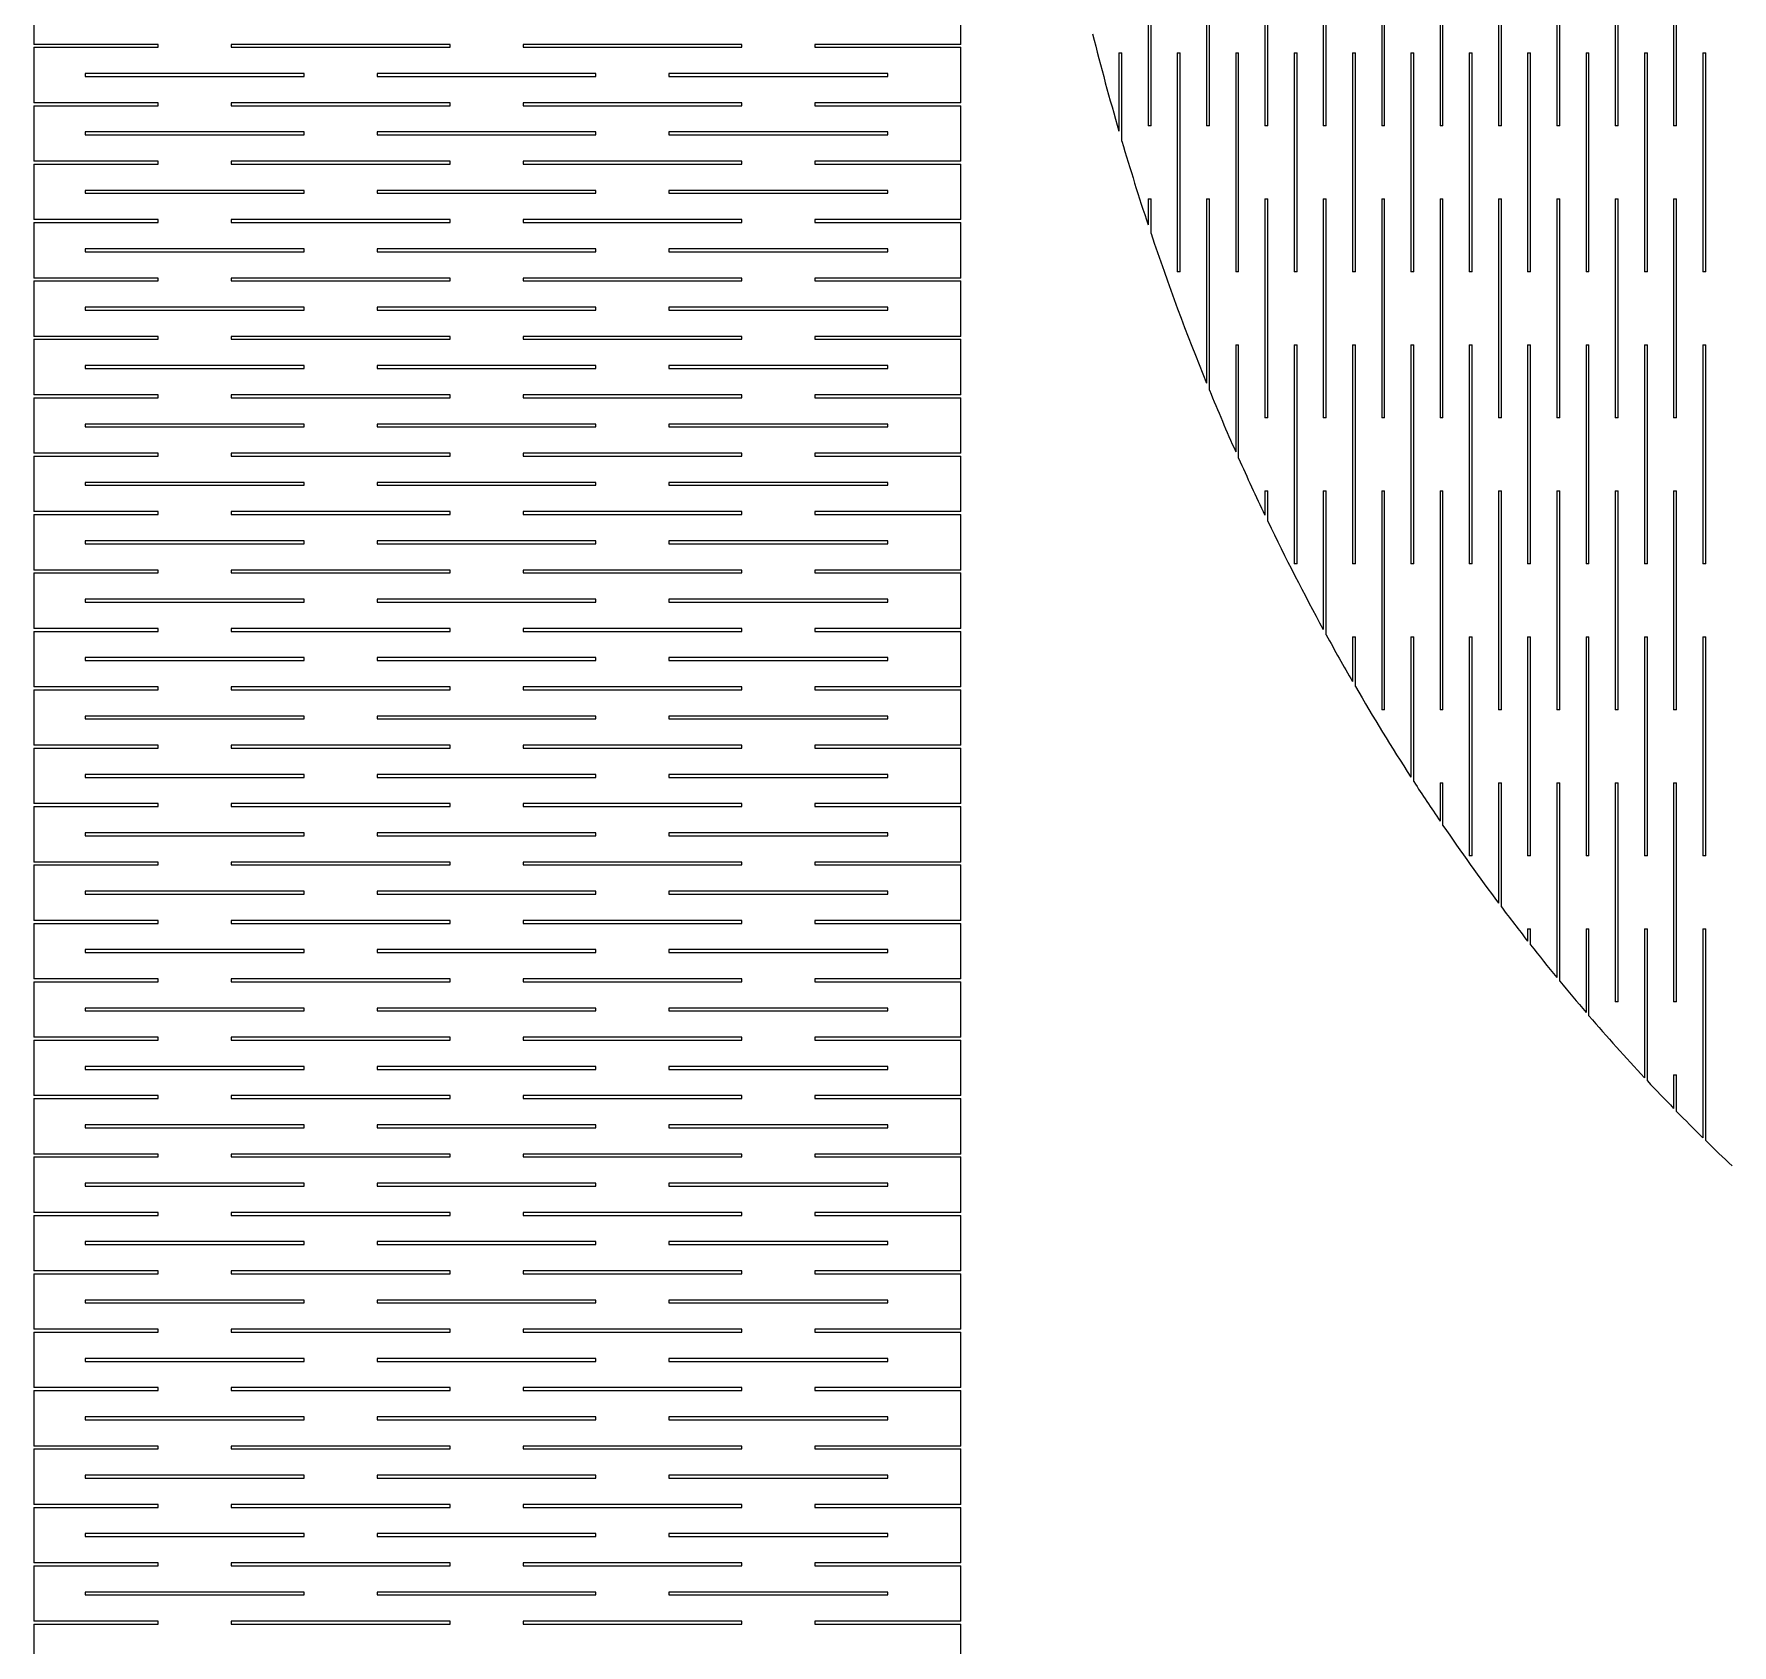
# Model space of a CAD drawing. Header units: millimetres. Extents: x 13 to 655, y 20 to 1205.
# Drawn here: x 13.4 to 246.1, y 582.2 to 802.8 of the extents above; entities that cross this region are included whole.
import ezdxf

# ---------------------------------------------------------------- set-up
doc = ezdxf.new("R2010")
doc.units = ezdxf.units.MM
doc.header["$MEASUREMENT"] = 0
doc.layers.get('0').update_dxf_attribs({"lineweight": 0})

# ---------------------------------------------------------------- blocks, each defined once
blk = doc.blocks.new('Block_0')
at = {"color": 5, "lineweight": 0, "true_color": 0x0000ff}
for p, q in [((13.43, 809.01), (13.43, 801.41)), ((140.43, 801.41), (140.43, 809.01)), ((30.43, 801.41), (13.43, 801.41)), ((13.43, 801.01), (13.43, 793.41)), ((13.43, 801.01), (30.43, 801.01)), ((30.43, 801.01), (30.43, 801.41)), ((40.43, 801.41), (40.43, 801.01)), ((70.43, 801.41), (40.43, 801.41)), ((40.43, 801.01), (70.43, 801.01)), ((70.43, 801.01), (70.43, 801.41)), ((80.43, 801.41), (80.43, 801.01)), ((110.43, 801.41), (80.43, 801.41)), ((80.43, 801.01), (110.43, 801.01)), ((110.43, 801.01), (110.43, 801.41)), ((120.43, 801.41), (120.43, 801.01)), ((140.43, 801.41), (120.43, 801.41)), ((120.43, 801.01), (140.43, 801.01)), ((140.43, 793.41), (140.43, 801.01)), ((20.43, 797.41), (20.43, 797.01)), ((50.43, 797.41), (20.43, 797.41)), ((20.43, 797.01), (50.43, 797.01)), ((50.43, 797.01), (50.43, 797.41)), ((60.43, 797.41), (60.43, 797.01)), ((90.43, 797.41), (60.43, 797.41)), ((60.43, 797.01), (90.43, 797.01)), ((90.43, 797.01), (90.43, 797.41)), ((100.43, 797.41), (100.43, 797.01)), ((130.43, 797.41), (100.43, 797.41)), ((100.43, 797.01), (130.43, 797.01)), ((130.43, 797.01), (130.43, 797.41)), ((30.43, 793.41), (13.43, 793.41)), ((30.43, 793.01), (30.43, 793.41)), ((40.43, 793.41), (40.43, 793.01)), ((70.43, 793.41), (40.43, 793.41)), ((70.43, 793.01), (70.43, 793.41)), ((80.43, 793.41), (80.43, 793.01)), ((110.43, 793.41), (80.43, 793.41)), ((110.43, 793.01), (110.43, 793.41)), ((120.43, 793.41), (120.43, 793.01)), ((140.43, 793.41), (120.43, 793.41)), ((13.43, 793.01), (13.43, 785.41)), ((13.43, 793.01), (30.43, 793.01)), ((40.43, 793.01), (70.43, 793.01)), ((80.43, 793.01), (110.43, 793.01)), ((120.43, 793.01), (140.43, 793.01)), ((140.43, 785.41), (140.43, 793.01)), ((20.43, 789.41), (20.43, 789.01)), ((50.43, 789.41), (20.43, 789.41)), ((20.43, 789.01), (50.43, 789.01)), ((50.43, 789.01), (50.43, 789.41)), ((60.43, 789.41), (60.43, 789.01)), ((90.43, 789.41), (60.43, 789.41)), ((60.43, 789.01), (90.43, 789.01)), ((90.43, 789.01), (90.43, 789.41)), ((100.43, 789.41), (100.43, 789.01)), ((130.43, 789.41), (100.43, 789.41)), ((100.43, 789.01), (130.43, 789.01)), ((130.43, 789.01), (130.43, 789.41)), ((30.43, 785.41), (13.43, 785.41)), ((13.43, 785.01), (13.43, 777.41)), ((13.43, 785.01), (30.43, 785.01)), ((30.43, 785.01), (30.43, 785.41)), ((40.43, 785.41), (40.43, 785.01)), ((70.43, 785.41), (40.43, 785.41)), ((40.43, 785.01), (70.43, 785.01)), ((70.43, 785.01), (70.43, 785.41)), ((80.43, 785.41), (80.43, 785.01)), ((110.43, 785.41), (80.43, 785.41)), ((80.43, 785.01), (110.43, 785.01)), ((110.43, 785.01), (110.43, 785.41)), ((120.43, 785.41), (120.43, 785.01)), ((140.43, 785.41), (120.43, 785.41)), ((120.43, 785.01), (140.43, 785.01)), ((140.43, 777.41), (140.43, 785.01)), ((20.43, 781.41), (20.43, 781.01)), ((50.43, 781.41), (20.43, 781.41)), ((20.43, 781.01), (50.43, 781.01)), ((50.43, 781.01), (50.43, 781.41)), ((60.43, 781.41), (60.43, 781.01)), ((90.43, 781.41), (60.43, 781.41)), ((60.43, 781.01), (90.43, 781.01)), ((90.43, 781.01), (90.43, 781.41)), ((100.43, 781.41), (100.43, 781.01)), ((130.43, 781.41), (100.43, 781.41)), ((100.43, 781.01), (130.43, 781.01)), ((130.43, 781.01), (130.43, 781.41)), ((30.43, 777.41), (13.43, 777.41)), ((30.43, 777.01), (30.43, 777.41)), ((40.43, 777.41), (40.43, 777.01)), ((70.43, 777.41), (40.43, 777.41)), ((70.43, 777.01), (70.43, 777.41)), ((80.43, 777.41), (80.43, 777.01)), ((110.43, 777.41), (80.43, 777.41)), ((110.43, 777.01), (110.43, 777.41)), ((120.43, 777.41), (120.43, 777.01)), ((140.43, 777.41), (120.43, 777.41)), ((13.43, 777.01), (13.43, 769.41)), ((13.43, 777.01), (30.43, 777.01)), ((40.43, 777.01), (70.43, 777.01)), ((80.43, 777.01), (110.43, 777.01)), ((120.43, 777.01), (140.43, 777.01)), ((140.43, 769.41), (140.43, 777.01)), ((20.43, 773.41), (20.43, 773.01)), ((50.43, 773.41), (20.43, 773.41)), ((20.43, 773.01), (50.43, 773.01)), ((50.43, 773.01), (50.43, 773.41)), ((60.43, 773.41), (60.43, 773.01)), ((90.43, 773.41), (60.43, 773.41)), ((60.43, 773.01), (90.43, 773.01)), ((90.43, 773.01), (90.43, 773.41)), ((100.43, 773.41), (100.43, 773.01)), ((130.43, 773.41), (100.43, 773.41)), ((100.43, 773.01), (130.43, 773.01)), ((130.43, 773.01), (130.43, 773.41)), ((30.43, 769.41), (13.43, 769.41)), ((13.43, 769.01), (13.43, 761.41)), ((13.43, 769.01), (30.43, 769.01)), ((30.43, 769.01), (30.43, 769.41)), ((40.43, 769.41), (40.43, 769.01)), ((70.43, 769.41), (40.43, 769.41)), ((40.43, 769.01), (70.43, 769.01)), ((70.43, 769.01), (70.43, 769.41)), ((80.43, 769.41), (80.43, 769.01)), ((110.43, 769.41), (80.43, 769.41)), ((80.43, 769.01), (110.43, 769.01)), ((110.43, 769.01), (110.43, 769.41)), ((120.43, 769.41), (120.43, 769.01)), ((140.43, 769.41), (120.43, 769.41)), ((120.43, 769.01), (140.43, 769.01)), ((140.43, 761.41), (140.43, 769.01)), ((20.43, 765.41), (20.43, 765.01)), ((50.43, 765.41), (20.43, 765.41)), ((50.43, 765.01), (50.43, 765.41)), ((60.43, 765.41), (60.43, 765.01)), ((90.43, 765.41), (60.43, 765.41)), ((90.43, 765.01), (90.43, 765.41)), ((100.43, 765.41), (100.43, 765.01)), ((130.43, 765.41), (100.43, 765.41)), ((130.43, 765.01), (130.43, 765.41)), ((20.43, 765.01), (50.43, 765.01)), ((60.43, 765.01), (90.43, 765.01)), ((100.43, 765.01), (130.43, 765.01)), ((30.43, 761.41), (13.43, 761.41)), ((13.43, 761.01), (13.43, 753.41)), ((13.43, 761.01), (30.43, 761.01)), ((30.43, 761.01), (30.43, 761.41)), ((40.43, 761.41), (40.43, 761.01)), ((70.43, 761.41), (40.43, 761.41)), ((40.43, 761.01), (70.43, 761.01)), ((70.43, 761.01), (70.43, 761.41)), ((80.43, 761.41), (80.43, 761.01)), ((110.43, 761.41), (80.43, 761.41)), ((80.43, 761.01), (110.43, 761.01)), ((110.43, 761.01), (110.43, 761.41)), ((120.43, 761.41), (120.43, 761.01)), ((140.43, 761.41), (120.43, 761.41)), ((120.43, 761.01), (140.43, 761.01)), ((140.43, 753.41), (140.43, 761.01)), ((20.43, 757.41), (20.43, 757.01)), ((50.43, 757.41), (20.43, 757.41)), ((20.43, 757.01), (50.43, 757.01)), ((50.43, 757.01), (50.43, 757.41)), ((60.43, 757.41), (60.43, 757.01)), ((90.43, 757.41), (60.43, 757.41)), ((60.43, 757.01), (90.43, 757.01)), ((90.43, 757.01), (90.43, 757.41)), ((100.43, 757.41), (100.43, 757.01)), ((130.43, 757.41), (100.43, 757.41)), ((100.43, 757.01), (130.43, 757.01)), ((130.43, 757.01), (130.43, 757.41)), ((30.43, 753.41), (13.43, 753.41)), ((13.43, 753.01), (13.43, 745.41)), ((13.43, 753.01), (30.43, 753.01)), ((30.43, 753.01), (30.43, 753.41)), ((40.43, 753.41), (40.43, 753.01)), ((70.43, 753.41), (40.43, 753.41)), ((40.43, 753.01), (70.43, 753.01)), ((70.43, 753.01), (70.43, 753.41)), ((80.43, 753.41), (80.43, 753.01)), ((110.43, 753.41), (80.43, 753.41)), ((80.43, 753.01), (110.43, 753.01)), ((110.43, 753.01), (110.43, 753.41)), ((120.43, 753.41), (120.43, 753.01)), ((140.43, 753.41), (120.43, 753.41)), ((120.43, 753.01), (140.43, 753.01)), ((140.43, 745.41), (140.43, 753.01)), ((20.43, 749.41), (20.43, 749.01)), ((50.43, 749.41), (20.43, 749.41)), ((50.43, 749.01), (50.43, 749.41)), ((60.43, 749.41), (60.43, 749.01)), ((90.43, 749.41), (60.43, 749.41)), ((90.43, 749.01), (90.43, 749.41)), ((100.43, 749.41), (100.43, 749.01)), ((130.43, 749.41), (100.43, 749.41)), ((130.43, 749.01), (130.43, 749.41)), ((20.43, 749.01), (50.43, 749.01)), ((60.43, 749.01), (90.43, 749.01)), ((100.43, 749.01), (130.43, 749.01)), ((30.43, 745.41), (13.43, 745.41)), ((13.43, 745.01), (13.43, 737.41)), ((13.43, 745.01), (30.43, 745.01)), ((30.43, 745.01), (30.43, 745.41)), ((40.43, 745.41), (40.43, 745.01)), ((70.43, 745.41), (40.43, 745.41)), ((40.43, 745.01), (70.43, 745.01)), ((70.43, 745.01), (70.43, 745.41)), ((80.43, 745.41), (80.43, 745.01)), ((110.43, 745.41), (80.43, 745.41)), ((80.43, 745.01), (110.43, 745.01)), ((110.43, 745.01), (110.43, 745.41)), ((120.43, 745.41), (120.43, 745.01)), ((140.43, 745.41), (120.43, 745.41)), ((120.43, 745.01), (140.43, 745.01)), ((140.43, 737.41), (140.43, 745.01)), ((20.43, 741.41), (20.43, 741.01)), ((50.43, 741.41), (20.43, 741.41)), ((20.43, 741.01), (50.43, 741.01)), ((50.43, 741.01), (50.43, 741.41)), ((60.43, 741.41), (60.43, 741.01)), ((90.43, 741.41), (60.43, 741.41)), ((60.43, 741.01), (90.43, 741.01)), ((90.43, 741.01), (90.43, 741.41)), ((100.43, 741.41), (100.43, 741.01)), ((130.43, 741.41), (100.43, 741.41)), ((100.43, 741.01), (130.43, 741.01)), ((130.43, 741.01), (130.43, 741.41)), ((30.43, 737.41), (13.43, 737.41)), ((13.43, 737.01), (13.43, 729.41)), ((13.43, 737.01), (30.43, 737.01)), ((30.43, 737.01), (30.43, 737.41)), ((40.43, 737.41), (40.43, 737.01)), ((70.43, 737.41), (40.43, 737.41)), ((40.43, 737.01), (70.43, 737.01)), ((70.43, 737.01), (70.43, 737.41)), ((80.43, 737.41), (80.43, 737.01)), ((110.43, 737.41), (80.43, 737.41)), ((80.43, 737.01), (110.43, 737.01)), ((110.43, 737.01), (110.43, 737.41)), ((120.43, 737.41), (120.43, 737.01)), ((140.43, 737.41), (120.43, 737.41)), ((120.43, 737.01), (140.43, 737.01)), ((140.43, 729.41), (140.43, 737.01)), ((20.43, 733.41), (20.43, 733.01)), ((50.43, 733.41), (20.43, 733.41)), ((20.43, 733.01), (50.43, 733.01)), ((50.43, 733.01), (50.43, 733.41)), ((60.43, 733.41), (60.43, 733.01)), ((90.43, 733.41), (60.43, 733.41)), ((60.43, 733.01), (90.43, 733.01)), ((90.43, 733.01), (90.43, 733.41)), ((100.43, 733.41), (100.43, 733.01)), ((130.43, 733.41), (100.43, 733.41)), ((100.43, 733.01), (130.43, 733.01)), ((130.43, 733.01), (130.43, 733.41)), ((30.43, 729.41), (13.43, 729.41)), ((13.43, 729.01), (13.43, 721.41)), ((13.43, 729.01), (30.43, 729.01)), ((30.43, 729.01), (30.43, 729.41)), ((40.43, 729.41), (40.43, 729.01)), ((70.43, 729.41), (40.43, 729.41)), ((40.43, 729.01), (70.43, 729.01)), ((70.43, 729.01), (70.43, 729.41)), ((80.43, 729.41), (80.43, 729.01)), ((110.43, 729.41), (80.43, 729.41)), ((80.43, 729.01), (110.43, 729.01)), ((110.43, 729.01), (110.43, 729.41)), ((120.43, 729.41), (120.43, 729.01)), ((140.43, 729.41), (120.43, 729.41)), ((120.43, 729.01), (140.43, 729.01)), ((140.43, 721.41), (140.43, 729.01)), ((20.43, 725.41), (20.43, 725.01)), ((50.43, 725.41), (20.43, 725.41)), ((20.43, 725.01), (50.43, 725.01)), ((50.43, 725.01), (50.43, 725.41)), ((60.43, 725.41), (60.43, 725.01)), ((90.43, 725.41), (60.43, 725.41)), ((60.43, 725.01), (90.43, 725.01)), ((90.43, 725.01), (90.43, 725.41)), ((100.43, 725.41), (100.43, 725.01)), ((130.43, 725.41), (100.43, 725.41)), ((100.43, 725.01), (130.43, 725.01)), ((130.43, 725.01), (130.43, 725.41)), ((30.43, 721.41), (13.43, 721.41)), ((30.43, 721.01), (30.43, 721.41)), ((40.43, 721.41), (40.43, 721.01)), ((70.43, 721.41), (40.43, 721.41)), ((70.43, 721.01), (70.43, 721.41)), ((80.43, 721.41), (80.43, 721.01)), ((110.43, 721.41), (80.43, 721.41)), ((110.43, 721.01), (110.43, 721.41)), ((120.43, 721.41), (120.43, 721.01)), ((140.43, 721.41), (120.43, 721.41)), ((13.43, 721.01), (13.43, 713.41)), ((13.43, 721.01), (30.43, 721.01)), ((40.43, 721.01), (70.43, 721.01)), ((80.43, 721.01), (110.43, 721.01)), ((120.43, 721.01), (140.43, 721.01)), ((140.43, 713.41), (140.43, 721.01)), ((20.43, 717.41), (20.43, 717.01)), ((50.43, 717.41), (20.43, 717.41)), ((20.43, 717.01), (50.43, 717.01)), ((50.43, 717.01), (50.43, 717.41)), ((60.43, 717.41), (60.43, 717.01)), ((90.43, 717.41), (60.43, 717.41)), ((60.43, 717.01), (90.43, 717.01)), ((90.43, 717.01), (90.43, 717.41)), ((100.43, 717.41), (100.43, 717.01)), ((130.43, 717.41), (100.43, 717.41)), ((100.43, 717.01), (130.43, 717.01)), ((130.43, 717.01), (130.43, 717.41)), ((30.43, 713.41), (13.43, 713.41)), ((13.43, 713.01), (13.43, 705.41)), ((13.43, 713.01), (30.43, 713.01)), ((30.43, 713.01), (30.43, 713.41)), ((40.43, 713.41), (40.43, 713.01)), ((70.43, 713.41), (40.43, 713.41)), ((40.43, 713.01), (70.43, 713.01)), ((70.43, 713.01), (70.43, 713.41)), ((80.43, 713.41), (80.43, 713.01)), ((110.43, 713.41), (80.43, 713.41)), ((80.43, 713.01), (110.43, 713.01)), ((110.43, 713.01), (110.43, 713.41)), ((120.43, 713.41), (120.43, 713.01)), ((140.43, 713.41), (120.43, 713.41)), ((120.43, 713.01), (140.43, 713.01)), ((140.43, 705.41), (140.43, 713.01)), ((20.43, 709.41), (20.43, 709.01)), ((50.43, 709.41), (20.43, 709.41)), ((20.43, 709.01), (50.43, 709.01)), ((50.43, 709.01), (50.43, 709.41)), ((60.43, 709.41), (60.43, 709.01)), ((90.43, 709.41), (60.43, 709.41)), ((60.43, 709.01), (90.43, 709.01)), ((90.43, 709.01), (90.43, 709.41)), ((100.43, 709.41), (100.43, 709.01)), ((130.43, 709.41), (100.43, 709.41)), ((100.43, 709.01), (130.43, 709.01)), ((130.43, 709.01), (130.43, 709.41)), ((30.43, 705.41), (13.43, 705.41)), ((13.43, 705.01), (13.43, 697.41)), ((13.43, 705.01), (30.43, 705.01)), ((30.43, 705.01), (30.43, 705.41)), ((40.43, 705.41), (40.43, 705.01)), ((70.43, 705.41), (40.43, 705.41)), ((40.43, 705.01), (70.43, 705.01)), ((70.43, 705.01), (70.43, 705.41)), ((80.43, 705.41), (80.43, 705.01)), ((110.43, 705.41), (80.43, 705.41)), ((80.43, 705.01), (110.43, 705.01)), ((110.43, 705.01), (110.43, 705.41)), ((120.43, 705.41), (120.43, 705.01)), ((140.43, 705.41), (120.43, 705.41)), ((120.43, 705.01), (140.43, 705.01)), ((140.43, 697.41), (140.43, 705.01)), ((20.43, 701.41), (20.43, 701.01)), ((50.43, 701.41), (20.43, 701.41)), ((20.43, 701.01), (50.43, 701.01)), ((50.43, 701.01), (50.43, 701.41)), ((60.43, 701.41), (60.43, 701.01)), ((90.43, 701.41), (60.43, 701.41)), ((60.43, 701.01), (90.43, 701.01)), ((90.43, 701.01), (90.43, 701.41)), ((100.43, 701.41), (100.43, 701.01)), ((130.43, 701.41), (100.43, 701.41)), ((100.43, 701.01), (130.43, 701.01)), ((130.43, 701.01), (130.43, 701.41)), ((30.43, 697.41), (13.43, 697.41)), ((13.43, 697.01), (13.43, 689.41)), ((13.43, 697.01), (30.43, 697.01)), ((30.43, 697.01), (30.43, 697.41)), ((40.43, 697.41), (40.43, 697.01)), ((70.43, 697.41), (40.43, 697.41)), ((40.43, 697.01), (70.43, 697.01)), ((70.43, 697.01), (70.43, 697.41)), ((80.43, 697.41), (80.43, 697.01)), ((110.43, 697.41), (80.43, 697.41)), ((80.43, 697.01), (110.43, 697.01)), ((110.43, 697.01), (110.43, 697.41)), ((120.43, 697.41), (120.43, 697.01)), ((140.43, 697.41), (120.43, 697.41)), ((120.43, 697.01), (140.43, 697.01)), ((140.43, 689.41), (140.43, 697.01)), ((20.43, 693.41), (20.43, 693.01)), ((50.43, 693.41), (20.43, 693.41)), ((50.43, 693.01), (50.43, 693.41)), ((60.43, 693.41), (60.43, 693.01)), ((90.43, 693.41), (60.43, 693.41)), ((90.43, 693.01), (90.43, 693.41)), ((100.43, 693.41), (100.43, 693.01)), ((130.43, 693.41), (100.43, 693.41)), ((130.43, 693.01), (130.43, 693.41)), ((20.43, 693.01), (50.43, 693.01)), ((60.43, 693.01), (90.43, 693.01)), ((100.43, 693.01), (130.43, 693.01)), ((30.43, 689.41), (13.43, 689.41)), ((13.43, 689.01), (13.43, 681.41)), ((13.43, 689.01), (30.43, 689.01)), ((30.43, 689.01), (30.43, 689.41)), ((40.43, 689.41), (40.43, 689.01)), ((70.43, 689.41), (40.43, 689.41)), ((40.43, 689.01), (70.43, 689.01)), ((70.43, 689.01), (70.43, 689.41)), ((80.43, 689.41), (80.43, 689.01)), ((110.43, 689.41), (80.43, 689.41)), ((80.43, 689.01), (110.43, 689.01)), ((110.43, 689.01), (110.43, 689.41)), ((120.43, 689.41), (120.43, 689.01)), ((140.43, 689.41), (120.43, 689.41)), ((120.43, 689.01), (140.43, 689.01)), ((140.43, 681.41), (140.43, 689.01)), ((20.43, 685.41), (20.43, 685.01)), ((50.43, 685.41), (20.43, 685.41)), ((20.43, 685.01), (50.43, 685.01)), ((50.43, 685.01), (50.43, 685.41)), ((60.43, 685.41), (60.43, 685.01)), ((90.43, 685.41), (60.43, 685.41)), ((60.43, 685.01), (90.43, 685.01)), ((90.43, 685.01), (90.43, 685.41)), ((100.43, 685.41), (100.43, 685.01)), ((130.43, 685.41), (100.43, 685.41)), ((100.43, 685.01), (130.43, 685.01)), ((130.43, 685.01), (130.43, 685.41)), ((30.43, 681.41), (13.43, 681.41)), ((13.43, 681.01), (13.43, 673.41)), ((13.43, 681.01), (30.43, 681.01)), ((30.43, 681.01), (30.43, 681.41)), ((40.43, 681.41), (40.43, 681.01)), ((70.43, 681.41), (40.43, 681.41)), ((40.43, 681.01), (70.43, 681.01)), ((70.43, 681.01), (70.43, 681.41)), ((80.43, 681.41), (80.43, 681.01)), ((110.43, 681.41), (80.43, 681.41)), ((80.43, 681.01), (110.43, 681.01)), ((110.43, 681.01), (110.43, 681.41)), ((120.43, 681.41), (120.43, 681.01)), ((140.43, 681.41), (120.43, 681.41)), ((120.43, 681.01), (140.43, 681.01)), ((140.43, 673.41), (140.43, 681.01)), ((20.43, 677.41), (20.43, 677.01)), ((50.43, 677.41), (20.43, 677.41)), ((20.43, 677.01), (50.43, 677.01)), ((50.43, 677.01), (50.43, 677.41)), ((60.43, 677.41), (60.43, 677.01)), ((90.43, 677.41), (60.43, 677.41)), ((60.43, 677.01), (90.43, 677.01)), ((90.43, 677.01), (90.43, 677.41)), ((100.43, 677.41), (100.43, 677.01)), ((130.43, 677.41), (100.43, 677.41)), ((100.43, 677.01), (130.43, 677.01)), ((130.43, 677.01), (130.43, 677.41)), ((30.43, 673.41), (13.43, 673.41)), ((13.43, 673.01), (13.43, 665.41)), ((13.43, 673.01), (30.43, 673.01)), ((30.43, 673.01), (30.43, 673.41)), ((40.43, 673.41), (40.43, 673.01)), ((70.43, 673.41), (40.43, 673.41)), ((40.43, 673.01), (70.43, 673.01)), ((70.43, 673.01), (70.43, 673.41)), ((80.43, 673.41), (80.43, 673.01)), ((110.43, 673.41), (80.43, 673.41)), ((80.43, 673.01), (110.43, 673.01)), ((110.43, 673.01), (110.43, 673.41)), ((120.43, 673.41), (120.43, 673.01)), ((140.43, 673.41), (120.43, 673.41)), ((120.43, 673.01), (140.43, 673.01)), ((140.43, 665.41), (140.43, 673.01)), ((20.43, 669.41), (20.43, 669.01)), ((50.43, 669.41), (20.43, 669.41)), ((20.43, 669.01), (50.43, 669.01)), ((50.43, 669.01), (50.43, 669.41)), ((60.43, 669.41), (60.43, 669.01)), ((90.43, 669.41), (60.43, 669.41)), ((60.43, 669.01), (90.43, 669.01)), ((90.43, 669.01), (90.43, 669.41)), ((100.43, 669.41), (100.43, 669.01)), ((130.43, 669.41), (100.43, 669.41)), ((100.43, 669.01), (130.43, 669.01)), ((130.43, 669.01), (130.43, 669.41)), ((30.43, 665.41), (13.43, 665.41)), ((30.43, 665.01), (30.43, 665.41)), ((40.43, 665.41), (40.43, 665.01)), ((70.43, 665.41), (40.43, 665.41)), ((70.43, 665.01), (70.43, 665.41)), ((80.43, 665.41), (80.43, 665.01)), ((110.43, 665.41), (80.43, 665.41)), ((110.43, 665.01), (110.43, 665.41)), ((120.43, 665.41), (120.43, 665.01)), ((140.43, 665.41), (120.43, 665.41)), ((13.43, 665.01), (13.43, 657.41)), ((13.43, 665.01), (30.43, 665.01)), ((40.43, 665.01), (70.43, 665.01)), ((80.43, 665.01), (110.43, 665.01)), ((120.43, 665.01), (140.43, 665.01)), ((140.43, 657.41), (140.43, 665.01)), ((20.43, 661.41), (20.43, 661.01)), ((50.43, 661.41), (20.43, 661.41)), ((20.43, 661.01), (50.43, 661.01)), ((50.43, 661.01), (50.43, 661.41)), ((60.43, 661.41), (60.43, 661.01)), ((90.43, 661.41), (60.43, 661.41)), ((60.43, 661.01), (90.43, 661.01)), ((90.43, 661.01), (90.43, 661.41)), ((100.43, 661.41), (100.43, 661.01)), ((130.43, 661.41), (100.43, 661.41)), ((100.43, 661.01), (130.43, 661.01)), ((130.43, 661.01), (130.43, 661.41)), ((30.43, 657.41), (13.43, 657.41)), ((13.43, 657.01), (13.43, 649.41)), ((13.43, 657.01), (30.43, 657.01)), ((30.43, 657.01), (30.43, 657.41)), ((40.43, 657.41), (40.43, 657.01)), ((70.43, 657.41), (40.43, 657.41)), ((40.43, 657.01), (70.43, 657.01)), ((70.43, 657.01), (70.43, 657.41)), ((80.43, 657.41), (80.43, 657.01)), ((110.43, 657.41), (80.43, 657.41)), ((80.43, 657.01), (110.43, 657.01)), ((110.43, 657.01), (110.43, 657.41)), ((120.43, 657.41), (120.43, 657.01)), ((140.43, 657.41), (120.43, 657.41)), ((120.43, 657.01), (140.43, 657.01)), ((140.43, 649.41), (140.43, 657.01)), ((20.43, 653.41), (20.43, 653.01)), ((50.43, 653.41), (20.43, 653.41)), ((20.43, 653.01), (50.43, 653.01)), ((50.43, 653.01), (50.43, 653.41)), ((60.43, 653.41), (60.43, 653.01)), ((90.43, 653.41), (60.43, 653.41)), ((60.43, 653.01), (90.43, 653.01)), ((90.43, 653.01), (90.43, 653.41)), ((100.43, 653.41), (100.43, 653.01)), ((130.43, 653.41), (100.43, 653.41)), ((100.43, 653.01), (130.43, 653.01)), ((130.43, 653.01), (130.43, 653.41)), ((30.43, 649.41), (13.43, 649.41)), ((30.43, 649.01), (30.43, 649.41)), ((40.43, 649.41), (40.43, 649.01)), ((70.43, 649.41), (40.43, 649.41)), ((70.43, 649.01), (70.43, 649.41)), ((80.43, 649.41), (80.43, 649.01)), ((110.43, 649.41), (80.43, 649.41)), ((110.43, 649.01), (110.43, 649.41)), ((120.43, 649.41), (120.43, 649.01)), ((140.43, 649.41), (120.43, 649.41)), ((13.43, 649.01), (13.43, 641.41)), ((13.43, 649.01), (30.43, 649.01)), ((40.43, 649.01), (70.43, 649.01)), ((80.43, 649.01), (110.43, 649.01)), ((120.43, 649.01), (140.43, 649.01)), ((140.43, 641.41), (140.43, 649.01)), ((20.43, 645.41), (20.43, 645.01)), ((50.43, 645.41), (20.43, 645.41)), ((20.43, 645.01), (50.43, 645.01)), ((50.43, 645.01), (50.43, 645.41)), ((60.43, 645.41), (60.43, 645.01)), ((90.43, 645.41), (60.43, 645.41)), ((60.43, 645.01), (90.43, 645.01)), ((90.43, 645.01), (90.43, 645.41)), ((100.43, 645.41), (100.43, 645.01)), ((130.43, 645.41), (100.43, 645.41)), ((100.43, 645.01), (130.43, 645.01)), ((130.43, 645.01), (130.43, 645.41)), ((30.43, 641.41), (13.43, 641.41)), ((13.43, 641.01), (13.43, 633.41)), ((13.43, 641.01), (30.43, 641.01)), ((30.43, 641.01), (30.43, 641.41)), ((40.43, 641.41), (40.43, 641.01)), ((70.43, 641.41), (40.43, 641.41)), ((40.43, 641.01), (70.43, 641.01)), ((70.43, 641.01), (70.43, 641.41)), ((80.43, 641.41), (80.43, 641.01)), ((110.43, 641.41), (80.43, 641.41)), ((80.43, 641.01), (110.43, 641.01)), ((110.43, 641.01), (110.43, 641.41)), ((120.43, 641.41), (120.43, 641.01)), ((140.43, 641.41), (120.43, 641.41)), ((120.43, 641.01), (140.43, 641.01)), ((140.43, 633.41), (140.43, 641.01)), ((20.43, 637.41), (20.43, 637.01)), ((50.43, 637.41), (20.43, 637.41)), ((20.43, 637.01), (50.43, 637.01)), ((50.43, 637.01), (50.43, 637.41)), ((60.43, 637.41), (60.43, 637.01)), ((90.43, 637.41), (60.43, 637.41)), ((60.43, 637.01), (90.43, 637.01)), ((90.43, 637.01), (90.43, 637.41)), ((100.43, 637.41), (100.43, 637.01)), ((130.43, 637.41), (100.43, 637.41)), ((100.43, 637.01), (130.43, 637.01)), ((130.43, 637.01), (130.43, 637.41)), ((30.43, 633.41), (13.43, 633.41)), ((13.43, 633.01), (13.43, 625.41)), ((13.43, 633.01), (30.43, 633.01)), ((30.43, 633.01), (30.43, 633.41)), ((40.43, 633.41), (40.43, 633.01)), ((70.43, 633.41), (40.43, 633.41)), ((40.43, 633.01), (70.43, 633.01)), ((70.43, 633.01), (70.43, 633.41)), ((80.43, 633.41), (80.43, 633.01)), ((110.43, 633.41), (80.43, 633.41)), ((80.43, 633.01), (110.43, 633.01)), ((110.43, 633.01), (110.43, 633.41)), ((120.43, 633.41), (120.43, 633.01)), ((140.43, 633.41), (120.43, 633.41)), ((120.43, 633.01), (140.43, 633.01)), ((140.43, 625.41), (140.43, 633.01)), ((20.43, 629.41), (20.43, 629.01)), ((50.43, 629.41), (20.43, 629.41)), ((20.43, 629.01), (50.43, 629.01)), ((50.43, 629.01), (50.43, 629.41)), ((60.43, 629.41), (60.43, 629.01)), ((90.43, 629.41), (60.43, 629.41)), ((60.43, 629.01), (90.43, 629.01)), ((90.43, 629.01), (90.43, 629.41)), ((100.43, 629.41), (100.43, 629.01)), ((130.43, 629.41), (100.43, 629.41)), ((100.43, 629.01), (130.43, 629.01)), ((130.43, 629.01), (130.43, 629.41)), ((30.43, 625.41), (13.43, 625.41)), ((13.43, 625.01), (13.43, 617.41)), ((13.43, 625.01), (30.43, 625.01)), ((30.43, 625.01), (30.43, 625.41)), ((40.43, 625.41), (40.43, 625.01)), ((70.43, 625.41), (40.43, 625.41)), ((40.43, 625.01), (70.43, 625.01)), ((70.43, 625.01), (70.43, 625.41)), ((80.43, 625.41), (80.43, 625.01)), ((110.43, 625.41), (80.43, 625.41)), ((80.43, 625.01), (110.43, 625.01)), ((110.43, 625.01), (110.43, 625.41)), ((120.43, 625.41), (120.43, 625.01)), ((140.43, 625.41), (120.43, 625.41)), ((120.43, 625.01), (140.43, 625.01)), ((140.43, 617.41), (140.43, 625.01)), ((20.43, 621.41), (20.43, 621.01)), ((50.43, 621.41), (20.43, 621.41)), ((50.43, 621.01), (50.43, 621.41)), ((60.43, 621.41), (60.43, 621.01)), ((90.43, 621.41), (60.43, 621.41)), ((90.43, 621.01), (90.43, 621.41)), ((100.43, 621.41), (100.43, 621.01)), ((130.43, 621.41), (100.43, 621.41)), ((130.43, 621.01), (130.43, 621.41)), ((20.43, 621.01), (50.43, 621.01)), ((60.43, 621.01), (90.43, 621.01)), ((100.43, 621.01), (130.43, 621.01)), ((30.43, 617.41), (13.43, 617.41)), ((13.43, 617.01), (13.43, 609.41)), ((13.43, 617.01), (30.43, 617.01)), ((30.43, 617.01), (30.43, 617.41)), ((40.43, 617.41), (40.43, 617.01)), ((70.43, 617.41), (40.43, 617.41)), ((40.43, 617.01), (70.43, 617.01)), ((70.43, 617.01), (70.43, 617.41)), ((80.43, 617.41), (80.43, 617.01)), ((110.43, 617.41), (80.43, 617.41)), ((80.43, 617.01), (110.43, 617.01)), ((110.43, 617.01), (110.43, 617.41)), ((120.43, 617.41), (120.43, 617.01)), ((140.43, 617.41), (120.43, 617.41)), ((120.43, 617.01), (140.43, 617.01)), ((140.43, 609.41), (140.43, 617.01)), ((20.43, 613.41), (20.43, 613.01)), ((50.43, 613.41), (20.43, 613.41)), ((20.43, 613.01), (50.43, 613.01)), ((50.43, 613.01), (50.43, 613.41)), ((60.43, 613.41), (60.43, 613.01)), ((90.43, 613.41), (60.43, 613.41)), ((60.43, 613.01), (90.43, 613.01)), ((90.43, 613.01), (90.43, 613.41)), ((100.43, 613.41), (100.43, 613.01)), ((130.43, 613.41), (100.43, 613.41)), ((100.43, 613.01), (130.43, 613.01)), ((130.43, 613.01), (130.43, 613.41)), ((30.43, 609.41), (13.43, 609.41)), ((13.43, 609.01), (13.43, 601.41)), ((13.43, 609.01), (30.43, 609.01)), ((30.43, 609.01), (30.43, 609.41)), ((40.43, 609.41), (40.43, 609.01)), ((70.43, 609.41), (40.43, 609.41)), ((40.43, 609.01), (70.43, 609.01)), ((70.43, 609.01), (70.43, 609.41)), ((80.43, 609.41), (80.43, 609.01)), ((110.43, 609.41), (80.43, 609.41)), ((80.43, 609.01), (110.43, 609.01)), ((110.43, 609.01), (110.43, 609.41)), ((120.43, 609.41), (120.43, 609.01)), ((140.43, 609.41), (120.43, 609.41)), ((120.43, 609.01), (140.43, 609.01)), ((140.43, 601.41), (140.43, 609.01)), ((20.43, 605.41), (20.43, 605.01)), ((50.43, 605.41), (20.43, 605.41)), ((20.43, 605.01), (50.43, 605.01)), ((50.43, 605.01), (50.43, 605.41)), ((60.43, 605.41), (60.43, 605.01)), ((90.43, 605.41), (60.43, 605.41)), ((60.43, 605.01), (90.43, 605.01)), ((90.43, 605.01), (90.43, 605.41)), ((100.43, 605.41), (100.43, 605.01)), ((130.43, 605.41), (100.43, 605.41)), ((100.43, 605.01), (130.43, 605.01)), ((130.43, 605.01), (130.43, 605.41)), ((30.43, 601.41), (13.43, 601.41)), ((13.43, 601.01), (13.43, 593.41)), ((13.43, 601.01), (30.43, 601.01)), ((30.43, 601.01), (30.43, 601.41)), ((40.43, 601.41), (40.43, 601.01)), ((70.43, 601.41), (40.43, 601.41)), ((40.43, 601.01), (70.43, 601.01)), ((70.43, 601.01), (70.43, 601.41)), ((80.43, 601.41), (80.43, 601.01)), ((110.43, 601.41), (80.43, 601.41)), ((80.43, 601.01), (110.43, 601.01)), ((110.43, 601.01), (110.43, 601.41)), ((120.43, 601.41), (120.43, 601.01)), ((140.43, 601.41), (120.43, 601.41)), ((120.43, 601.01), (140.43, 601.01)), ((140.43, 593.41), (140.43, 601.01)), ((20.43, 597.41), (20.43, 597.01)), ((50.43, 597.41), (20.43, 597.41)), ((20.43, 597.01), (50.43, 597.01)), ((50.43, 597.01), (50.43, 597.41)), ((60.43, 597.41), (60.43, 597.01)), ((90.43, 597.41), (60.43, 597.41)), ((60.43, 597.01), (90.43, 597.01)), ((90.43, 597.01), (90.43, 597.41)), ((100.43, 597.41), (100.43, 597.01)), ((130.43, 597.41), (100.43, 597.41)), ((100.43, 597.01), (130.43, 597.01)), ((130.43, 597.01), (130.43, 597.41)), ((30.43, 593.41), (13.43, 593.41)), ((30.43, 593.01), (30.43, 593.41)), ((40.43, 593.41), (40.43, 593.01)), ((70.43, 593.41), (40.43, 593.41)), ((70.43, 593.01), (70.43, 593.41)), ((80.43, 593.41), (80.43, 593.01)), ((110.43, 593.41), (80.43, 593.41)), ((110.43, 593.01), (110.43, 593.41)), ((120.43, 593.41), (120.43, 593.01)), ((140.43, 593.41), (120.43, 593.41)), ((13.43, 593.01), (13.43, 585.41)), ((13.43, 593.01), (30.43, 593.01)), ((40.43, 593.01), (70.43, 593.01)), ((80.43, 593.01), (110.43, 593.01)), ((120.43, 593.01), (140.43, 593.01)), ((140.43, 585.41), (140.43, 593.01)), ((20.43, 589.41), (20.43, 589.01)), ((50.43, 589.41), (20.43, 589.41)), ((20.43, 589.01), (50.43, 589.01)), ((50.43, 589.01), (50.43, 589.41)), ((60.43, 589.41), (60.43, 589.01)), ((90.43, 589.41), (60.43, 589.41)), ((60.43, 589.01), (90.43, 589.01)), ((90.43, 589.01), (90.43, 589.41)), ((100.43, 589.41), (100.43, 589.01)), ((130.43, 589.41), (100.43, 589.41)), ((100.43, 589.01), (130.43, 589.01)), ((130.43, 589.01), (130.43, 589.41)), ((30.43, 585.41), (13.43, 585.41)), ((13.43, 585.01), (13.43, 577.41)), ((13.43, 585.01), (30.43, 585.01)), ((30.43, 585.01), (30.43, 585.41)), ((40.43, 585.41), (40.43, 585.01)), ((70.43, 585.41), (40.43, 585.41)), ((40.43, 585.01), (70.43, 585.01)), ((70.43, 585.01), (70.43, 585.41)), ((80.43, 585.41), (80.43, 585.01)), ((110.43, 585.41), (80.43, 585.41)), ((80.43, 585.01), (110.43, 585.01)), ((110.43, 585.01), (110.43, 585.41)), ((120.43, 585.41), (120.43, 585.01)), ((140.43, 585.41), (120.43, 585.41)), ((120.43, 585.01), (140.43, 585.01)), ((140.43, 577.41), (140.43, 585.01))]:
    blk.add_line(p, q, dxfattribs=at)

msp = doc.modelspace()

# ---------------------------------------------------------------- linework, layer by layer
at = {"color": 5, "lineweight": 0, "true_color": 0x0000ff}
for p, q in [((166.07, 820.25), (166.07, 790.25)), ((166.47, 790.25), (166.47, 820.25)), ((174.07, 820.25), (174.07, 790.25)), ((174.47, 790.25), (174.47, 820.25)), ((182.07, 820.25), (182.07, 790.25)), ((182.47, 790.25), (182.47, 820.25)), ((190.07, 820.25), (190.07, 790.25)), ((190.47, 790.25), (190.47, 820.25)), ((198.07, 820.25), (198.07, 790.25)), ((198.47, 790.25), (198.47, 820.25)), ((206.07, 820.25), (206.07, 790.25)), ((206.47, 790.25), (206.47, 820.25)), ((214.07, 820.25), (214.07, 790.25)), ((214.47, 790.25), (214.47, 820.25)), ((222.07, 820.25), (222.07, 790.25)), ((222.47, 790.25), (222.47, 820.25)), ((230.07, 820.25), (230.07, 790.25)), ((230.47, 790.25), (230.47, 820.25)), ((238.07, 820.25), (238.07, 790.25)), ((238.47, 790.25), (238.47, 820.25)), ((162.07, 800.25), (162.47, 800.25)), ((162.07, 800.25), (162.07, 789.53)), ((162.47, 788.16), (162.47, 800.25)), ((170.07, 800.25), (170.47, 800.25)), ((170.07, 800.25), (170.07, 770.25)), ((170.47, 770.25), (170.47, 800.25)), ((178.07, 800.25), (178.07, 770.25)), ((178.07, 800.25), (178.47, 800.25)), ((178.47, 770.25), (178.47, 800.25)), ((186.07, 800.25), (186.07, 770.25)), ((186.07, 800.25), (186.47, 800.25)), ((186.47, 770.25), (186.47, 800.25)), ((194.07, 800.25), (194.07, 770.25)), ((194.07, 800.25), (194.47, 800.25)), ((194.47, 770.25), (194.47, 800.25)), ((202.07, 800.25), (202.07, 770.25)), ((202.07, 800.25), (202.47, 800.25)), ((202.47, 770.25), (202.47, 800.25)), ((210.07, 800.25), (210.07, 770.25)), ((210.07, 800.25), (210.47, 800.25)), ((210.47, 770.25), (210.47, 800.25)), ((218.07, 800.25), (218.07, 770.25)), ((218.07, 800.25), (218.47, 800.25)), ((218.47, 770.25), (218.47, 800.25)), ((226.07, 800.25), (226.47, 800.25)), ((226.07, 800.25), (226.07, 770.25)), ((226.47, 770.25), (226.47, 800.25)), ((234.07, 800.25), (234.47, 800.25)), ((234.07, 800.25), (234.07, 770.25)), ((234.47, 770.25), (234.47, 800.25)), ((242.07, 800.25), (242.47, 800.25)), ((242.07, 800.25), (242.07, 770.25)), ((242.47, 770.25), (242.47, 800.25)), ((166.47, 790.25), (166.07, 790.25)), ((174.47, 790.25), (174.07, 790.25)), ((182.47, 790.25), (182.07, 790.25)), ((190.47, 790.25), (190.07, 790.25)), ((198.47, 790.25), (198.07, 790.25)), ((206.47, 790.25), (206.07, 790.25)), ((214.47, 790.25), (214.07, 790.25)), ((222.47, 790.25), (222.07, 790.25)), ((230.47, 790.25), (230.07, 790.25)), ((238.47, 790.25), (238.07, 790.25)), ((166.07, 780.25), (166.47, 780.25)), ((166.07, 780.25), (166.07, 776.68)), ((166.47, 775.49), (166.47, 780.25)), ((174.07, 780.25), (174.47, 780.25)), ((174.07, 780.25), (174.07, 755.02)), ((174.47, 754.05), (174.47, 780.25)), ((182.07, 780.25), (182.07, 750.25)), ((182.07, 780.25), (182.47, 780.25)), ((182.47, 750.25), (182.47, 780.25)), ((190.07, 780.25), (190.07, 750.25)), ((190.07, 780.25), (190.47, 780.25)), ((190.47, 750.25), (190.47, 780.25)), ((198.07, 780.25), (198.07, 750.25)), ((198.07, 780.25), (198.47, 780.25)), ((198.47, 750.25), (198.47, 780.25)), ((206.07, 780.25), (206.07, 750.25)), ((206.07, 780.25), (206.47, 780.25)), ((206.47, 750.25), (206.47, 780.25)), ((214.07, 780.25), (214.07, 750.25)), ((214.07, 780.25), (214.47, 780.25)), ((214.47, 750.25), (214.47, 780.25)), ((222.07, 780.25), (222.07, 750.25)), ((222.07, 780.25), (222.47, 780.25)), ((222.47, 750.25), (222.47, 780.25)), ((230.07, 780.25), (230.47, 780.25)), ((230.07, 780.25), (230.07, 750.25)), ((230.47, 750.25), (230.47, 780.25)), ((238.07, 780.25), (238.47, 780.25)), ((238.07, 780.25), (238.07, 750.25)), ((238.47, 750.25), (238.47, 780.25)), ((170.47, 770.25), (170.07, 770.25)), ((178.47, 770.25), (178.07, 770.25)), ((186.47, 770.25), (186.07, 770.25)), ((194.47, 770.25), (194.07, 770.25)), ((202.47, 770.25), (202.07, 770.25)), ((210.47, 770.25), (210.07, 770.25)), ((218.47, 770.25), (218.07, 770.25)), ((226.47, 770.25), (226.07, 770.25)), ((234.47, 770.25), (234.07, 770.25)), ((242.47, 770.25), (242.07, 770.25)), ((178.07, 760.25), (178.47, 760.25)), ((178.07, 760.25), (178.07, 745.62)), ((178.47, 744.72), (178.47, 760.25)), ((186.07, 760.25), (186.47, 760.25)), ((186.07, 760.25), (186.07, 730.25)), ((186.47, 730.25), (186.47, 760.25)), ((194.07, 760.25), (194.47, 760.25)), ((194.07, 760.25), (194.07, 730.25)), ((194.47, 730.25), (194.47, 760.25)), ((202.07, 760.25), (202.07, 730.25)), ((202.07, 760.25), (202.47, 760.25)), ((202.47, 730.25), (202.47, 760.25)), ((210.07, 760.25), (210.07, 730.25)), ((210.07, 760.25), (210.47, 760.25)), ((210.47, 730.25), (210.47, 760.25)), ((218.07, 760.25), (218.07, 730.25)), ((218.07, 760.25), (218.47, 760.25)), ((218.47, 730.25), (218.47, 760.25)), ((226.07, 760.25), (226.47, 760.25)), ((226.07, 760.25), (226.07, 730.25)), ((226.47, 730.25), (226.47, 760.25)), ((234.07, 760.25), (234.47, 760.25)), ((234.07, 760.25), (234.07, 730.25)), ((234.47, 730.25), (234.47, 760.25)), ((242.07, 760.25), (242.47, 760.25)), ((242.07, 760.25), (242.07, 730.25)), ((242.47, 730.25), (242.47, 760.25)), ((182.47, 750.25), (182.07, 750.25)), ((190.47, 750.25), (190.07, 750.25)), ((198.47, 750.25), (198.07, 750.25)), ((206.47, 750.25), (206.07, 750.25)), ((214.47, 750.25), (214.07, 750.25)), ((222.47, 750.25), (222.07, 750.25)), ((230.47, 750.25), (230.07, 750.25)), ((238.47, 750.25), (238.07, 750.25)), ((182.07, 740.25), (182.47, 740.25)), ((182.07, 740.25), (182.07, 736.92)), ((182.47, 736.09), (182.47, 740.25)), ((190.07, 740.25), (190.47, 740.25)), ((190.07, 740.25), (190.07, 721.26)), ((190.47, 720.53), (190.47, 740.25)), ((198.07, 740.25), (198.47, 740.25)), ((198.07, 740.25), (198.07, 710.25)), ((198.47, 710.25), (198.47, 740.25)), ((206.07, 740.25), (206.07, 710.25)), ((206.07, 740.25), (206.47, 740.25)), ((206.47, 710.25), (206.47, 740.25)), ((214.07, 740.25), (214.07, 710.25)), ((214.07, 740.25), (214.47, 740.25)), ((214.47, 710.25), (214.47, 740.25)), ((222.07, 740.25), (222.07, 710.25)), ((222.07, 740.25), (222.47, 740.25)), ((222.47, 710.25), (222.47, 740.25)), ((230.07, 740.25), (230.47, 740.25)), ((230.07, 740.25), (230.07, 710.25)), ((230.47, 710.25), (230.47, 740.25)), ((238.07, 740.25), (238.47, 740.25)), ((238.07, 740.25), (238.07, 710.25)), ((238.47, 710.25), (238.47, 740.25)), ((186.47, 730.25), (186.07, 730.25)), ((194.47, 730.25), (194.07, 730.25)), ((202.47, 730.25), (202.07, 730.25)), ((210.47, 730.25), (210.07, 730.25)), ((218.47, 730.25), (218.07, 730.25)), ((226.47, 730.25), (226.07, 730.25)), ((234.47, 730.25), (234.07, 730.25)), ((242.47, 730.25), (242.07, 730.25)), ((194.07, 720.25), (194.47, 720.25)), ((194.07, 720.25), (194.07, 714.14)), ((194.47, 713.45), (194.47, 720.25)), ((202.07, 720.25), (202.47, 720.25)), ((202.07, 720.25), (202.07, 701.05)), ((202.47, 700.43), (202.47, 720.25)), ((210.07, 720.25), (210.47, 720.25)), ((210.07, 720.25), (210.07, 690.25)), ((210.47, 690.25), (210.47, 720.25)), ((218.07, 720.25), (218.47, 720.25)), ((218.07, 720.25), (218.07, 690.25)), ((218.47, 690.25), (218.47, 720.25)), ((226.07, 720.25), (226.47, 720.25)), ((226.07, 720.25), (226.07, 690.25)), ((226.47, 690.25), (226.47, 720.25)), ((234.07, 720.25), (234.47, 720.25)), ((234.07, 720.25), (234.07, 690.25)), ((234.47, 690.25), (234.47, 720.25)), ((242.07, 720.25), (242.47, 720.25)), ((242.07, 720.25), (242.07, 690.25)), ((242.47, 690.25), (242.47, 720.25)), ((198.47, 710.25), (198.07, 710.25)), ((206.47, 710.25), (206.07, 710.25)), ((214.47, 710.25), (214.07, 710.25)), ((222.47, 710.25), (222.07, 710.25)), ((230.47, 710.25), (230.07, 710.25)), ((238.47, 710.25), (238.07, 710.25)), ((206.07, 700.25), (206.47, 700.25)), ((206.07, 700.25), (206.07, 695.01)), ((206.47, 694.42), (206.47, 700.25)), ((214.07, 700.25), (214.47, 700.25)), ((214.07, 700.25), (214.07, 683.79)), ((214.47, 683.26), (214.47, 700.25)), ((222.07, 700.25), (222.47, 700.25)), ((222.07, 700.25), (222.07, 673.58)), ((222.47, 673.1), (222.47, 700.25)), ((230.07, 700.25), (230.47, 700.25)), ((230.07, 700.25), (230.07, 670.25)), ((230.47, 670.25), (230.47, 700.25)), ((238.07, 700.25), (238.47, 700.25)), ((238.07, 700.25), (238.07, 670.25)), ((238.47, 670.25), (238.47, 700.25)), ((210.47, 690.25), (210.07, 690.25)), ((218.47, 690.25), (218.07, 690.25)), ((226.47, 690.25), (226.07, 690.25)), ((234.47, 690.25), (234.07, 690.25)), ((242.47, 690.25), (242.07, 690.25)), ((218.07, 680.25), (218.47, 680.25)), ((218.07, 680.25), (218.07, 678.57)), ((218.47, 678.06), (218.47, 680.25)), ((226.07, 680.25), (226.47, 680.25)), ((226.07, 680.25), (226.07, 668.81)), ((226.47, 668.34), (226.47, 680.25)), ((234.07, 680.25), (234.47, 680.25)), ((234.07, 680.25), (234.07, 659.86)), ((234.47, 659.43), (234.47, 680.25)), ((242.07, 680.25), (242.47, 680.25)), ((242.07, 680.25), (242.07, 651.64)), ((242.47, 651.25), (242.47, 680.25)), ((230.47, 670.25), (230.07, 670.25)), ((238.47, 670.25), (238.07, 670.25)), ((238.07, 660.25), (238.47, 660.25)), ((238.07, 660.25), (238.07, 655.66)), ((238.47, 655.25), (238.47, 660.25))]:
    msp.add_line(p, q, dxfattribs=at)
for points in [[(158.47, 802.84), (159.59, 798.38), (160.79, 793.94), (162.07, 789.53)], [(162.47, 788.16), (163.61, 784.32), (164.81, 780.49), (166.07, 776.68)], [(166.47, 775.49), (168.79, 768.59), (171.32, 761.76), (174.07, 755.02)], [(174.47, 754.05), (175.63, 751.22), (176.83, 748.41), (178.07, 745.62)], [(178.47, 744.72), (179.64, 742.1), (180.84, 739.5), (182.07, 736.92)], [(182.47, 736.09), (184.88, 731.08), (187.41, 726.14), (190.07, 721.26)], [(190.47, 720.53), (191.65, 718.38), (192.85, 716.25), (194.07, 714.14)], [(194.47, 713.45), (196.91, 709.26), (199.44, 705.12), (202.07, 701.05)], [(202.47, 700.43), (203.65, 698.61), (204.85, 696.81), (206.07, 695.01)], [(206.47, 694.42), (208.93, 690.83), (211.46, 687.28), (214.07, 683.79)], [(214.47, 683.26), (215.65, 681.69), (216.85, 680.12), (218.07, 678.57)], [(218.47, 678.06), (219.66, 676.56), (220.86, 675.06), (222.07, 673.58)], [(222.47, 673.1), (223.66, 671.65), (224.86, 670.23), (226.07, 668.81)], [(226.47, 668.34), (228.95, 665.46), (231.48, 662.64), (234.07, 659.86)], [(234.47, 659.43), (235.66, 658.17), (236.86, 656.91), (238.07, 655.66)], [(238.47, 655.25), (239.66, 654.04), (240.86, 652.83), (242.07, 651.64)], [(242.47, 651.25), (243.66, 650.08), (244.86, 648.92), (246.07, 647.78)]]:
    msp.add_open_spline(points, degree=3, dxfattribs=at)

# ---------------------------------------------------------------- block references
msp.add_blockref('Block_0', (0, 0))

doc.saveas('drawing.dxf')
